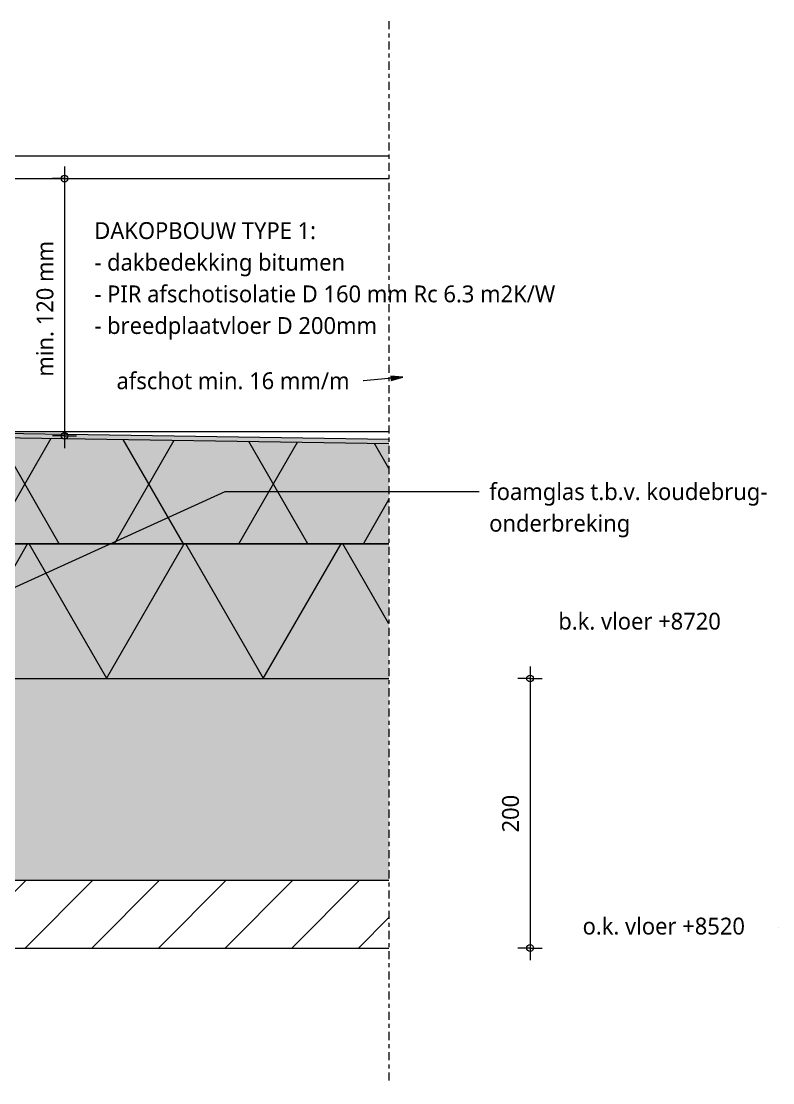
# Model space of a CAD drawing. Header units: millimetres. Extents: x -435 to 27166, y -19117 to 26500.
# Drawn here: x 7619 to 8177, y 21876 to 22663 of the extents above; entities that cross this region are included whole.
import ezdxf

# ---------------------------------------------------------------- set-up
doc = ezdxf.new("R2010")
doc.units = ezdxf.units.MM
doc.linetypes.add('MV_center', pattern=[15, 6, -3, 3, -3])
for name, color, linetype, lineweight in [('A-ANNO-DIMS', 211, 'Continuous', 13), ('A-ANNO-DIMS-5', 211, 'Continuous', 13), ('A-DETL', 90, 'Continuous', 13), ('A-DETL-GENF', 92, 'Continuous', 18), ('G-ANNO-TEXT', 231, 'Continuous', 13)]:
    doc.layers.add(name, color=color, linetype=linetype, lineweight=lineweight)
doc.styles.add('Segoe UI_3', font='segoeui.ttf', dxfattribs={"height": 12.5})
doc.styles.add('Segoe UI_B', font='segoeui.ttf', dxfattribs={"height": 12.5})
doc.dimstyles.new('2_5_mm_4', dxfattribs={"dimscale": 304.8, "dimtxt": 13.092049, "dimasz": 0.016404, "dimexe": 0.029528, "dimexo": 0.0625, "dimgap": 0.014764, "dimtad": 1, "dimdec": 0, "dimzin": 0, "dimdsep": 46, "dimtxsty": 'Segoe UI_3', "dimblk1": 'DOTBLANK', "dimblk2": 'DOTBLANK', "dimsah": 1, "dimcen": 0.09, "dimdle": 0.029528, "dimazin": 0, "dimtfac": 1, "dimtdec": 4, "dimtix": 1, "dimtmove": 0, "dimatfit": 3, "dimfxl": 0.029528, "dimfxlon": 1, "dimtvp": 1, "dimtfill": 1, "dimtolj": 1, "dimtzin": 0, "dimarcsym": 2})

# ---------------------------------------------------------------- blocks, each defined once
blk = doc.blocks.new('42 isolatie - Type 1-3763293-Details Appartement')
at = {"layer": 'A-DETL-GENF'}
blk.add_hatch(color=256, dxfattribs=at).paths.add_polyline_path([(0.28, 0.8), (290.47, 0.8), (290.47, 100.8), (0.28, 100.8), (0.28, 16.86)])
at = {"layer": 'A-DETL-GENF', "lineweight": 13}
h = blk.add_hatch(dxfattribs=at)
h.set_pattern_fill('FP_86', color=256, style=0, pattern_type=2)
h.set_pattern_definition([(60, (0, 0), (-87.295, 50.4), []), (120, (0, 0), (-87.295, -50.4), [])])
h.paths.add_polyline_path([(0.28, 0.8), (290.47, 0.8), (290.47, 100.8), (0.28, 100.8), (0.28, 16.86)])
at = {"layer": 'A-DETL-GENF'}
for p, q in [((290.47, 100.8), (0.28, 100.8)), ((0.28, 100.8), (0.28, 92.8)), ((0.28, 100.8), (0.28, 92.8)), ((0.28, 92.8), (0.28, 0.8)), ((0.28, 92.8), (0.28, 0.8)), ((0.28, 0.8), (290.47, 0.8)), ((0.28, 0.8), (290.47, 0.8))]:
    blk.add_line(p, q, dxfattribs=at)
blk = doc.blocks.new('42 isolatie - Type 1-3763184-Details Appartement')
at = {"layer": 'A-DETL-GENF'}
blk.add_hatch(color=256, dxfattribs=at).paths.add_polyline_path([(0.28, 0.8), (290.47, 0.8), (290.47, 75.05), (0.28, 79.7), (0.28, 74.73)])
at = {"layer": 'A-DETL-GENF', "lineweight": 13}
h = blk.add_hatch(dxfattribs=at)
h.set_pattern_fill('FP_87', color=256, style=0, pattern_type=2)
h.set_pattern_definition([(60, (0, 0), (-69.282, 40), []), (120, (0, 0), (-69.282, -40), [])])
h.paths.add_polyline_path([(0.28, 0.8), (290.47, 0.8), (290.47, 75.05), (0.28, 79.7), (0.28, 74.73)])
at = {"layer": 'A-DETL-GENF'}
blk.add_line((0.28, 0.8), (290.47, 0.8), dxfattribs=at)
blk.add_line((0.28, 0.8), (290.47, 0.8), dxfattribs=at)
blk = doc.blocks.new('NLRS_00_DI_maskeer - Type 1-4234964-Details Appartement')
at = {"layer": 'A-DETL-GENF', "linetype": 'MV_center'}
blk.add_line((-100, 0), (687.67, 0), dxfattribs=at)
blk = doc.blocks.new('DIMBLOCK270-Details Appartement')
at = {"layer": 'A-ANNO-DIMS-5'}
for p, q in [((7650.73, 22555.64), (7650.73, 22346.74)), ((7650.73, 22546.64), (7641.73, 22546.64)), ((7650.73, 22546.64), (7659.73, 22546.64)), ((7650.73, 22355.74), (7641.73, 22355.74)), ((7650.73, 22355.74), (7659.73, 22355.74))]:
    blk.add_line(p, q, dxfattribs=at)
for centre in [(7650.73, 22546.64), (7650.73, 22355.74)]:
    blk.add_circle(centre, 2.5, dxfattribs=at)
at = {"layer": 'A-ANNO-DIMS-5', "color": 0, "insert": (7629.92, 22399.66), "char_height": 12.5, "width": 123.6842, "attachment_point": 1, "rotation": 90, "line_spacing_factor": 1.142579, "style": 'Segoe UI_3', "bg_fill": 3, "box_fill_scale": 1.25, "bg_fill_color": 9, "bg_fill_true_color": 13158600, "bg_fill_transparency": 0}
blk.add_mtext('min. 120 mm', dxfattribs=at)
blk = doc.blocks.new('_DotBlank')
at = {"color": 0, "linetype": 'ByBlock', "lineweight": -2}
blk.add_line((-0.5, 0), (-1, 0), dxfattribs=at)
blk.add_circle((0, 0), 0.5, dxfattribs=at)
blk = doc.blocks.new('DIMBLOCK297-Details Appartement')
at = {"layer": 'A-ANNO-DIMS-5'}
for p, q in [((7996.38, 22184.74), (7996.38, 21966.74)), ((7996.38, 22175.74), (7987.38, 22175.74)), ((7996.38, 22175.74), (8005.38, 22175.74)), ((7996.38, 21975.74), (7987.38, 21975.74)), ((7996.38, 21975.74), (8005.38, 21975.74))]:
    blk.add_line(p, q, dxfattribs=at)
for centre in [(7996.38, 22175.74), (7996.38, 21975.74)]:
    blk.add_circle(centre, 2.5, dxfattribs=at)
at = {"layer": 'A-ANNO-DIMS-5', "color": 0, "insert": (7975.57, 22061.46), "char_height": 12.5, "width": 34.2774, "attachment_point": 1, "rotation": 90, "line_spacing_factor": 1.142579, "style": 'Segoe UI_3', "bg_fill": 3, "box_fill_scale": 1.25, "bg_fill_color": 9, "bg_fill_true_color": 13158600, "bg_fill_transparency": 0}
blk.add_mtext('200', dxfattribs=at)

msp = doc.modelspace()

# ---------------------------------------------------------------- hatches: boundary and pattern name
at = {"layer": 'A-DETL-GENF'}
for color, points in [(7, [(7891.53, 22350), (7891.53, 22353), (7604.34, 22357.59), (7604.34, 22473.88), (7601.34, 22473.88), (7601.34, 22354.64), (7673.15, 22353.49)]), (9, [(7435.95, 21975.74), (7466.61, 21975.74), (7466.61, 22025.74), (7891.53, 22025.74), (7891.53, 22175.74), (7387.34, 22175.74), (7387.34, 21975.74), (7390.34, 21975.74)])]:
    msp.add_hatch(color=color, dxfattribs=at).paths.add_polyline_path(points)
at = {"layer": 'A-DETL-GENF', "lineweight": 13}
h = msp.add_hatch(dxfattribs=at)
h.set_pattern_fill('FP_78', color=250, style=0, pattern_type=2)
h.set_pattern_definition([(45, (0, 0), (-24.748737, 24.748737), [])])
h.paths.add_polyline_path([(8181.23, 21975.74), (8270.84, 21975.74), (8270.84, 22025.74), (8181.23, 22025.74)])
h.paths.add_polyline_path([(7891.53, 21975.74), (7891.53, 22025.74), (7466.61, 22025.74), (7466.61, 21975.74), (7673.15, 21975.74)])
at = {"layer": 'G-ANNO-TEXT'}
msp.add_hatch(color=7, dxfattribs=at).paths.add_polyline_path([(7901.98, 22399.28), (7892.87, 22400.05), (7893.16, 22396.89)])

# ---------------------------------------------------------------- linework, layer by layer
at = {"layer": 'A-DETL'}
for p, q in [((7175.31, 22563.42), (7891.53, 22563.42)), ((7604.34, 22546.64), (7891.53, 22546.64))]:
    msp.add_line(p, q, dxfattribs=at)
at = {"layer": 'A-DETL', "lineweight": 18}
for p, q in [((7601.34, 22354.64), (7891.53, 22350)), ((7891.53, 22358.7), (7604.34, 22358.7)), ((7891.53, 22353), (7604.34, 22357.59)), ((7891.53, 22025.74), (7466.61, 22025.74)), ((7466.61, 21975.74), (7891.53, 21975.74))]:
    msp.add_line(p, q, dxfattribs=at)
at = {"layer": 'G-ANNO-TEXT', "color": 250}
for p, q in [((7872.77, 22396.64), (7872.44, 22396.64)), ((7901.98, 22399.28), (7872.77, 22396.64)), ((7901.98, 22399.28), (7892.87, 22400.05)), ((7892.87, 22400.05), (7893.16, 22396.89)), ((7893.16, 22396.89), (7901.98, 22399.28)), ((7581.46, 22228.69), (7770, 22314.4)), ((7770, 22314.4), (7958.53, 22314.4))]:
    msp.add_line(p, q, dxfattribs=at)

# ---------------------------------------------------------------- block references
at = {"layer": 'A-DETL-GENF', "linetype": 'MV_center', "rotation": 269.9999999999999}
msp.add_blockref('NLRS_00_DI_maskeer - Type 1-4234964-Details Appartement', (7891.53, 22563.42), dxfattribs=at)
at = {"layer": 'A-DETL-GENF'}
for name, p in [('42 isolatie - Type 1-3763184-Details Appartement', (7601.07, 22274.94)), ('42 isolatie - Type 1-3763293-Details Appartement', (7601.07, 22174.94))]:
    msp.add_blockref(name, p, dxfattribs=at)

# ---------------------------------------------------------------- texts
at = {"layer": 'G-ANNO-TEXT', "color": 7, "char_height": 12.5, "attachment_point": 1}
for s, insert, width, style in [('DAKOPBOUW TYPE 1:', (7672.85, 22514.31), 218.8607, 'Segoe UI_B'), ('- dakbedekking bitumen', (7672.85, 22490.83), 230.4852, 'Segoe UI_3'), ('- PIR afschotisolatie D 160 mm Rc 6.3 m2K/W', (7672.85, 22467.35), 428.502, 'Segoe UI_3'), ('- breedplaatvloer D 200mm', (7672.85, 22443.86), 260.1476, 'Segoe UI_3'), ('afschot min. 16 mm/m', (7689.32, 22402.89), 212.848, 'Segoe UI_3'), ('foamglas t.b.v. koudebrug-', (7966.03, 22320.65), 251.7299, 'Segoe UI_3'), ('onderbreking', (7966.03, 22297.17), 126.2658, 'Segoe UI_3'), ('b.k. vloer +8720', (8017.33, 22224.51), 150.7173, 'Segoe UI_3'), ('o.k. vloer +8520', (8035.37, 21998.26), 150.7173, 'Segoe UI_3')]:
    msp.add_mtext(s, dxfattribs=dict(at, insert=insert, width=width, style=style))

# ---------------------------------------------------------------- next in the draw order: dimensions: what is measured, and where the dimension line sits
at = {"layer": 'A-ANNO-DIMS'}
dim = msp.add_linear_dim(base=(7650.73, 22355.74), p1=(7641.73, 22546.64), p2=(7659.73, 22355.74), angle=90, text='min. 120 mm', dimstyle='2_5_mm_4', override={"dimpost": '<>', "dimfxl": 191.743612}, dxfattribs=at)
dim.commit()
dim.dimension.update_dxf_attribs({"geometry": 'DIMBLOCK270-Details Appartement', "text_midpoint": (7639.6, 22451.19)})
dim = msp.add_linear_dim(base=(7996.38, 21975.74), p1=(8005.38, 22175.74), p2=(8005.38, 21975.74), angle=90, dimstyle='2_5_mm_4', override={"dimpost": '<>', "dimfxl": 200}, dxfattribs=at)
dim.commit()
dim.dimension.update_dxf_attribs({"geometry": 'DIMBLOCK297-Details Appartement', "text_midpoint": (7985.42, 22075.74)})

doc.saveas('drawing.dxf')
